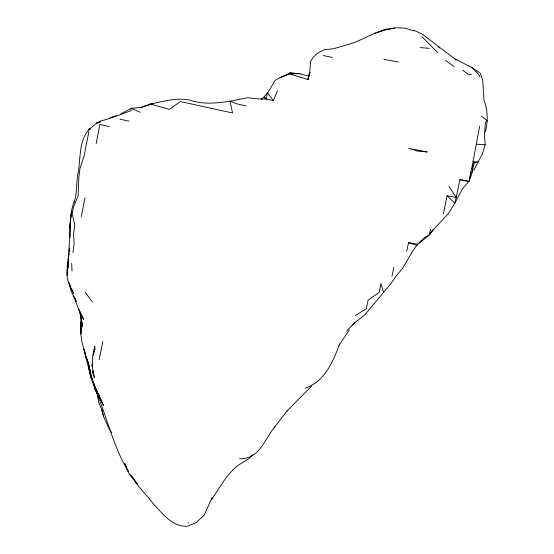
<?xml version="1.0" encoding="UTF-8"?>
<svg xmlns="http://www.w3.org/2000/svg" width="554" height="554" viewBox="0 0 554 554"><rect width="100%" height="100%" fill="white"/><g stroke="black" fill="none" stroke-linecap="round" stroke-linejoin="round"><path stroke-width="0.83" d="M92.525 366.291L92.587 356.991L95.163 348.196M67.664 268.704L67.595 275.608L67.193 266.218L68.973 253.033M70.275 228.747L70.593 219.135L67.976 268.302L68.433 258.019M70.614 219.093L70.136 227.639C70.129 219.079 70.884 210.472 73.904 202.39L74.153 201.988M81.022 322.58L81.064 333.827L81.022 322.58L80.489 331.784L81.812 341.354L91.32 378.562L94.824 388.569L97.933 395.549L94.824 388.569M470.921 172.052L469.446 180.756L472.257 172.01L472.784 162.828L469.065 181.227L462.535 188.685L454.876 203.207L448.318 213.782L435.001 227.819L429.225 235.076L425.195 237.105L417.681 244.189L412.481 251.26L402.876 267.963L396.221 275.947L390.487 284.112M71.743 211.676L69.908 225.665L70.081 237.548M67.269 268.538C65.379 277.402 69.61 285.878 73.592 293.495L71.376 288.135M67.533 266.052L67.706 264.397M68.405 257.79L68.26 259.05L68.966 253.136M69.167 251.454L69.575 248.074L69.174 251.377M72.996 252.61L74.091 243.518L73.578 234.107L74.755 225.035L72.179 213.629L73.426 207.286L78.121 195.846L78.848 177.377L80.011 168.298L83.945 156.65L88.91 131.374M81.161 321.943L80.78 324.457L80.898 315.171L81.133 316.826M93.654 353.355L94.824 346.202L92.913 355.128M485.442 131.617C488.095 121.153 487.852 110.142 483.94 100.032L482.783 80.683L480.366 73.211M479.639 126.16L473.012 161.699L474.016 163.049L472.257 172.01M81.306 216.503L85.025 197.681M102.857 341.423L99.138 359.761M274.957 426.732L274.341 427.466L287.367 410.562L311.459 386.214M96.174 143.548L99.9 124.408L109.034 126.61M71.736 211.704L70.573 217.41L70.76 216.531M469.065 181.227L459.924 179.704L456.212 197.363L447.071 195.825L443.359 213.678M99.886 122.095L100.447 121.181L110.592 118.168L131.042 110.689L131.284 108.349L140.986 107.455L151.18 104.284L169.441 109.346L180.438 101.555L232.583 112.995L230.007 101.243C216.725 103.155 203.034 104.748 190.077 100.149C177.024 97.511 163.908 101.119 151.221 103.965L151.194 103.598L152.856 103.82M391.983 276.197L393.832 267.471M406.684 251.336L408.54 242.687L417.681 244.189M88.585 130.682L88.938 129.117L90.205 129.234L88.938 129.117M430.513 229.411L429.225 235.076L433.186 229.384M188.256 523.018L188.353 522.623M309.063 75.448L309.935 72.249L307.976 79.547L289.825 74.001L280.005 77.664L275.026 80.365C271.252 87.193 267.416 94.512 261.176 99.408M481.364 116.049L487.25 120.737L485.512 122.316L484.466 133.348L485.138 144.719L482.479 153.5L473.739 170.376M339.623 344.02C332.982 361.61 324.755 381.644 305.358 388.167M100.198 121.915L100.447 121.181L96.625 123.133L89.242 129.324M246.246 106.008L237.112 103.882L230.007 101.243L247.673 97.712L256.952 98.847L266.419 99.076L273.392 100.586L277.402 90.87M212.127 497.561L204.218 515.033L196.033 522.713L187.217 526.3C172.259 526.826 162.613 513.738 153.423 503.953C147.052 495.2 138.735 487.949 133.431 478.448L137.641 484.674L129.975 474.882L132.96 477.783M87.927 130.709C78.169 143.528 81.036 160.362 77.595 175.196C76.334 184.191 77.235 193.436 74.07 202.127L73.904 202.39M349.366 329.845L338.972 345.343M211.344 499.93C219.626 488.019 226.302 474.549 237.922 465.408L248.829 458.705L252.853 454.522M274.507 427.266C264.161 439.654 259.618 459.356 239.653 458.747M352.704 325.039L354.747 322.38M390.134 284.541L364.684 314.984L353.985 323.384M354.262 322.92L346.52 331.209M287.242 411.186L287.734 410.659M419.136 243.275L428.194 235.775M355.287 315.565L366.277 308.89L368.126 300.136L379.13 292.533L380.986 283.523L383.479 292.027M120.606 113.93L131.284 108.349L140.176 112.254M280.005 77.664L290.275 72.83L299.853 73.724L308.841 76.251L307.976 79.547L309.935 70.628L310.517 61.439L313.149 57.339L317.144 53.447L324.235 49.756L333.986 48.634L354.255 42.651L375.266 33.102L385.432 29.978L395.411 27.755L404.849 28.122L413.783 30.92M374.836 33.372L385.196 29.314L394.912 28.337M99.928 121.866L96.625 123.133L99.069 122.351M140.986 107.455L151.194 103.598M110.336 117.587L116.056 115.772M474.016 163.049L477.957 161.907L473.012 161.699M290.303 73.883L299.853 73.724M476.502 144.234L485.138 144.719M420.133 47.561L429.288 48.337M471.267 74.548L468.047 74.215L462.715 70.199M383.867 59.368L398.146 61.944M459.924 179.704L468.892 181.539M120.031 119.221L129.165 121.153M323.204 55.49L332.345 57.464M290.275 72.83L292.768 73.46M408.54 242.687L417.183 245.436M413.568 30.131L422.266 34.078L438.671 46.723M471.994 67.713L479.709 72.685M445.714 60.455L453.961 66.515M437.805 52.706L422.079 36.772M447.071 195.825L454.876 203.207L456.212 197.363L448.934 186.435M133.466 478.303L129.061 473.725L124.747 463.56L128.348 471.655L122.676 461.468C112.386 440.208 106.167 417.072 97.67 394.995M454.882 59.015L456.081 60.234M111.728 432.709L108.439 427.549L103.363 415.95L101.853 409.828L98.404 401.795L97.739 394.046M273.392 100.586L267.374 92.663L266.419 99.076L264.327 96.846L265.38 98.986M85.254 292.29L92.22 301.875M439.44 47.976L438.463 46.598L455.153 58.987L472.354 67.803L478.601 74.395L479.951 77.027M98.155 393.79L96.687 390.868L103.494 405.389L98.716 395.39M98.847 395.154C93.827 385.826 90.267 375.806 88.986 365.259L90.572 372.96L88.37 363.209L86.874 358.978L88.37 363.209M94.083 384.891L92.359 380.183L97.546 392.966L92.594 380.743M98.522 394.517L102.469 403.257M74.645 297.526L76.265 301.411L71.12 291.079L68.744 282.069M69.797 284.313L70.746 286.605M90.773 374.926L92.587 380.882M73.64 295.995L78.682 309.277L83.585 319.561L78.903 309.333L80.877 317.096L82.532 326.735L81.369 318.474M101.853 409.828L103.363 415.95M92.186 379.206L90.122 370.945L90.572 372.96M91.32 378.562L88.938 368.777L90.808 376.533M97.04 392.613L98.328 398.305M91.742 364.207L94.388 377.662L92.753 371.789L93.294 373.825L93.086 370.571M97.961 394.857L98.328 397.391M71.681 263.33L72.006 271.031M427.12 151.962L417.744 151.117L408.845 148.43L427.12 151.962M86.514 358.881L84.049 349.186L86.5 358.909"/></g></svg>
